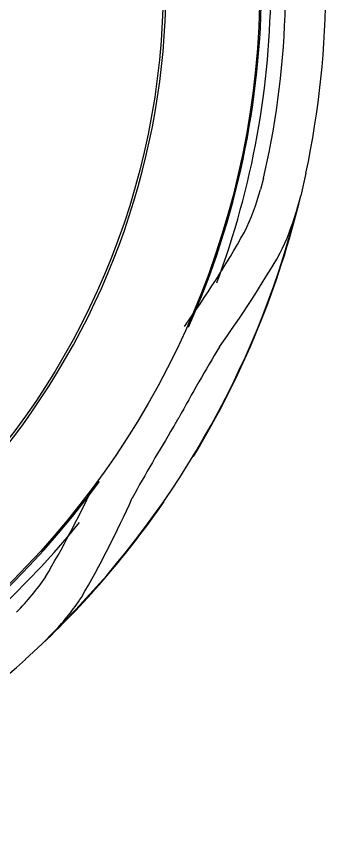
# Model space of a CAD drawing. Header units: millimetres. Extents: x -60 to 7633, y -2614 to 2146.
# Drawn here: x 3562.23 to 3566.34, y -2357.21 to -2346.88 of the extents above; entities that cross this region are included whole.
import ezdxf

# ---------------------------------------------------------------- set-up
doc = ezdxf.new("R2010")
doc.units = ezdxf.units.MM
doc.layers.get('0').update_dxf_attribs({"color": 250})

msp = doc.modelspace()

# ---------------------------------------------------------------- linework, layer by layer
at = {"linetype": 'Continuous'}
for p, q in [((3565.297, -2348.883), (3565.366, -2348.558)), ((3565.822, -2348.822), (3565.759, -2349.101)), ((3565.297, -2348.883), (3565.259, -2349.022)), ((3565.701, -2349.307), (3565.759, -2349.101)), ((3562.547, -2354.664), (3562.697, -2354.511)), ((3562.547, -2354.664), (3562.337, -2354.858))]:
    msp.add_line(p, q, dxfattribs=at)
for radius in [32.5, 32, 10.48, 9.28]:
    msp.add_circle((3554.771, -2346.465), radius, dxfattribs=at)
for centre, radius, start, end in [((3554.771, -2346.465), 9.315, 255, 195), ((3554.771, -2346.465), 11.3, 347.9632, 12.0368), ((3554.771, -2346.465), 10.8, 348.8254, 11.1746), ((3554.771, -2346.465), 10.5, 336.0126, 0), ((3554.771, -2346.465), 10.616, 339.5141, 0), ((3562.126, -2348.145), 3.254, 334.3269, 344.3587), ((3554.771, -2346.465), 11.3, 328.6966, 346.5137), ((3554.771, -2346.465), 11.294, 314.5713, 345.4287), ((3562.692, -2348.414), 3.139, 333.5756, 343.4795), ((3553.524, -2343.033), 13.25, 324.5243, 330.5184), ((3553.99, -2343.186), 13.283, 324.0994, 330.0807), ((3583.073, -2362.065), 21.418, 148.8155, 151.5343), ((3554.424, -2346.265), 11.3, 329.6542, 330.3458), ((3583.195, -2363.621), 22.302, 148.5195, 151.1307), ((3554.771, -2346.465), 10.5, 276.7018, 323.9262), ((3551.175, -2347.102), 13.25, 329.4816, 334.8262), ((3551.54, -2347.429), 13.283, 329.9193, 335.9006), ((3554.771, -2346.465), 11.3, 313.4863, 325.2975), ((3554.771, -2346.465), 10.616, 279.2871, 320.9142), ((3559.901, -2351.994), 3.256, 315.6446, 325.6699), ((3560.421, -2352.352), 3.137, 316.5172, 326.4277), ((3554.771, -2346.465), 11.3, 287.9632, 312.0368)]:
    msp.add_arc(centre, radius, start, end, dxfattribs=at)

doc.saveas('drawing.dxf')
